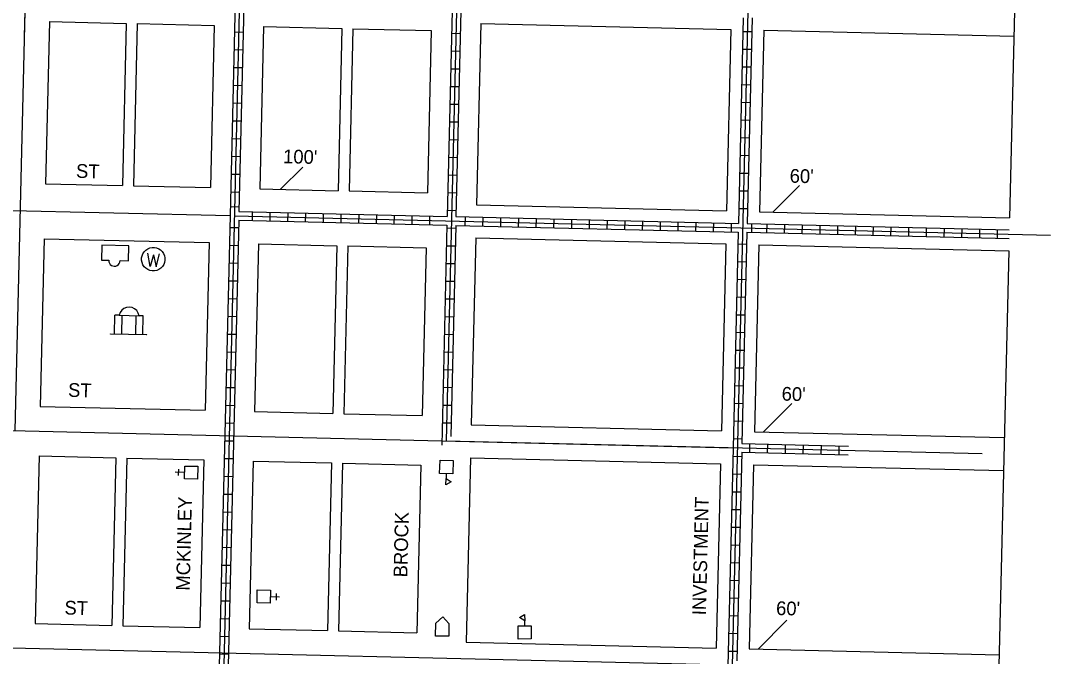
# Model space of a CAD drawing. Extents: x 1176042 to 2320954, y 15675363 to 16353278.
# Drawn here: x 1177593 to 1179466, y 15831250 to 15832406 of the extents above; entities that cross this region are included whole.
import ezdxf

# ---------------------------------------------------------------- set-up
doc = ezdxf.new("R2010")
doc.units = 0
for name, color, linetype in [('L10', 7, 'Continuous'), ('L18', 7, 'Continuous'), ('L2', 7, 'Continuous'), ('L23', 7, 'Continuous'), ('L3', 7, 'Continuous'), ('L5', 7, 'Continuous'), ('L9', 7, 'Continuous')]:
    doc.layers.add(name, color=color, linetype=linetype)

msp = doc.modelspace()

# ---------------------------------------------------------------- linework, layer by layer
at = {"layer": 'L10'}
for p, q in [((1177828.6, 15831959), (1177824.2, 15831983.5)), ((1177834.6, 15831980.3), (1177828.6, 15831959)), ((1177834.6, 15831980.3), (1177839.6, 15831958.8)), ((1177839.6, 15831958.8), (1177845.6, 15831982.5)), ((1177753.4, 15831970.5), (1177753.4, 15831970.6)), ((1177763.7, 15831836.8), (1177764.5, 15831870.8)), ((1177772.1, 15831870.6), (1177764.5, 15831870.8)), ((1177776.9, 15831836.5), (1177777.7, 15831870.5)), ((1177802.4, 15831835.9), (1177803.2, 15831869.9)), ((1177815.9, 15831869.6), (1177808.3, 15831869.8)), ((1177815.1, 15831835.6), (1177815.9, 15831869.6)), ((1177891.2, 15831584.8), (1177874.2, 15831585.1)), ((1177880.4, 15831579.1), (1177880.6, 15831591.1)), ((1178367.3, 15831582.8), (1178367, 15831573.8)), ((1178047.2, 15831359.1), (1178064.1, 15831358.8)), ((1178058, 15831364.8), (1178057.8, 15831352.9)), ((1178510, 15831306), (1178510, 15831315))]:
    msp.add_line(p, q, dxfattribs=at)
msp.add_lwpolyline([(1177773.9, 15831970.1), (1177789, 15831969.7), (1177789.6, 15831996.6), (1177740.6, 15831997.8), (1177740, 15831970.9), (1177753.4, 15831970.5)], dxfattribs=at)
for points in [[(1177772.1, 15831870.6), (1177808.3, 15831869.8), (1177806.9, 15831874.7), (1177804.1, 15831879), (1177800.2, 15831882.3), (1177795.6, 15831884.5), (1177790.6, 15831885.3), (1177785.5, 15831884.8), (1177780.8, 15831882.8), (1177776.8, 15831879.6), (1177773.8, 15831875.5)], [(1177756.5, 15831836.3), (1177756.6, 15831837), (1177822.3, 15831835.4), (1177822.2, 15831834.8)], [(1177914.9, 15831572.7), (1177891, 15831573.1), (1177891.4, 15831596.5), (1177915.3, 15831596.1)], [(1178379.9, 15831606.4), (1178379.2, 15831582.5), (1178355.3, 15831583.1), (1178356, 15831607)], [(1178376.3, 15831567.6), (1178366.7, 15831562.3), (1178367, 15831573.8)], [(1178023.5, 15831371.3), (1178047.4, 15831370.8), (1178047, 15831347.4), (1178023.1, 15831347.9)], [(1178347.8, 15831287.3), (1178348.2, 15831310.7), (1178360.9, 15831322.5), (1178372.1, 15831310.3), (1178371.7, 15831286.9)], [(1178500.5, 15831320.9), (1178509.9, 15831326.4), (1178510, 15831315)], [(1178498.1, 15831282), (1178498.1, 15831305.9), (1178521.9, 15831306), (1178522, 15831282.1)]]:
    msp.add_lwpolyline(points, close=True, dxfattribs=at)
msp.add_arc((1177763.6, 15831970), 10.2, 177.0195, 0.1605, dxfattribs=at)
msp.add_ellipse((1177834.3, 15831972.7), major_axis=(10.2, -18.8), ratio=0.99935, dxfattribs=at)
at = {"layer": 'L18'}
for p, q in [((1177645.2, 15832404.7), (1177638.2, 15832109.8)), ((1177645.2, 15832404.7), (1177785.1, 15832401.3)), ((1177785.1, 15832401.3), (1177778.1, 15832106.4)), ((1177805.1, 15832400.9), (1177798.1, 15832106)), ((1177805.1, 15832400.9), (1177945.1, 15832397.5)), ((1177945.1, 15832397.5), (1177938.1, 15832102.6)), ((1178035.1, 15832395.4), (1178028.1, 15832100.5)), ((1178035.1, 15832395.4), (1178177.5, 15832392)), ((1178177.5, 15832392), (1178170.5, 15832097.1)), ((1178197.5, 15832391.5), (1178190.5, 15832096.6)), ((1178197.5, 15832391.5), (1178340, 15832388.1)), ((1178340, 15832388.1), (1178333, 15832093.2)), ((1178430.3, 15832401), (1178422.5, 15832071.1)), ((1178430.3, 15832401), (1178885.2, 15832390.1)), ((1178885.2, 15832390.1), (1178877.3, 15832060.2)), ((1178945.2, 15832388.7), (1178937.3, 15832058.8)), ((1178945.2, 15832388.7), (1179400, 15832377.9)), ((1177638.2, 15832109.8), (1177778.1, 15832106.4)), ((1177798.1, 15832106), (1177938.1, 15832102.6)), ((1178028.1, 15832100.5), (1178170.5, 15832097.1)), ((1178190.5, 15832096.6), (1178333, 15832093.2)), ((1178422.5, 15832071.1), (1178877.3, 15832060.2)), ((1178937.3, 15832058.8), (1179392.1, 15832048)), ((1177635.8, 15832009.8), (1177628.6, 15831704.9)), ((1177635.8, 15832009.8), (1177935.7, 15832002.7)), ((1178421.1, 15832011.1), (1178412.9, 15831671.2)), ((1178421.1, 15832011.1), (1178875.9, 15832000.3)), ((1177935.7, 15832002.7), (1177928.5, 15831697.8)), ((1178025.7, 15832000.5), (1178018.4, 15831695.6)), ((1178025.7, 15832000.5), (1178168.1, 15831997.1)), ((1178168.1, 15831997.1), (1178160.8, 15831692.2)), ((1178188.1, 15831996.6), (1178180.8, 15831691.7)), ((1178188.1, 15831996.6), (1178330.6, 15831993.2)), ((1178330.6, 15831993.2), (1178323.3, 15831688.3)), ((1178875.9, 15832000.3), (1178867.8, 15831660.3)), ((1178935.9, 15831998.8), (1178927.8, 15831658.9)), ((1178935.9, 15831998.8), (1179390.7, 15831988)), ((1177628.6, 15831704.9), (1177928.5, 15831697.8)), ((1178018.4, 15831695.6), (1178160.8, 15831692.2)), ((1178180.8, 15831691.7), (1178323.3, 15831688.3)), ((1178412.9, 15831671.2), (1178867.8, 15831660.3)), ((1178927.8, 15831658.9), (1179382.6, 15831648.1)), ((1177626.4, 15831614.9), (1177619.2, 15831310)), ((1177626.4, 15831614.9), (1177766.3, 15831611.6)), ((1177766.3, 15831611.6), (1177759, 15831306.7)), ((1177786.3, 15831611.1), (1177779, 15831306.2)), ((1177786.3, 15831611.1), (1177926.3, 15831607.8)), ((1177926.3, 15831607.8), (1177919.1, 15831302.9)), ((1178016.3, 15831605.6), (1178009, 15831300.7)), ((1178016.3, 15831605.6), (1178158.7, 15831602.2)), ((1178158.7, 15831602.2), (1178151.4, 15831297.3)), ((1178178.7, 15831601.8), (1178171.4, 15831296.8)), ((1178178.7, 15831601.8), (1178321.2, 15831598.3)), ((1178321.2, 15831598.3), (1178313.9, 15831293.5)), ((1178411.5, 15831611.2), (1178403.5, 15831276.3)), ((1178411.5, 15831611.2), (1178866.4, 15831600.4)), ((1178866.4, 15831600.4), (1178858.4, 15831265.5)), ((1178926.3, 15831598.9), (1178918.4, 15831264.1)), ((1178926.3, 15831598.9), (1179381.2, 15831588.1)), ((1177619.2, 15831310), (1177759, 15831306.7)), ((1177779, 15831306.2), (1177919.1, 15831302.9)), ((1178009, 15831300.7), (1178151.4, 15831297.3)), ((1178171.4, 15831296.8), (1178313.9, 15831293.5)), ((1178403.5, 15831276.3), (1178858.4, 15831265.5)), ((1178918.4, 15831264.1), (1179373.2, 15831253.2))]:
    msp.add_line(p, q, dxfattribs=at)
at = {"layer": 'L2'}
for p, q in [((1179412.3, 15832892.5), (1179392.1, 15832048)), ((1179390.7, 15831988), (1179363.3, 15830836.3))]:
    msp.add_line(p, q, dxfattribs=at)
at = {"layer": 'L23'}
for p, q in [((1178106.3, 15832139.9), (1178066, 15832099.6)), ((1179009.7, 15832106.6), (1178961.4, 15832058.2)), ((1178996, 15831710.4), (1178944.2, 15831658.5)), ((1178986.9, 15831316), (1178934.5, 15831263.7))]:
    msp.add_line(p, q, dxfattribs=at)
at = {"layer": 'L3'}
for p, q in [((1177601.3, 15832450.8), (1177582.5, 15831661)), ((1176767.3, 15832080.5), (1177973.9, 15832051.8)), ((1176757.7, 15831680.7), (1178889.1, 15831629.8)), ((1176748.3, 15831285.8), (1178879.7, 15831235))]:
    msp.add_line(p, q, dxfattribs=at)
at = {"layer": 'L5'}
for p, q in [((1178028.4, 15834001), (1177939, 15830252.1)), ((1178423.3, 15833991.6), (1178367.3, 15831642.3)), ((1178926.6, 15832869.3), (1178863.7, 15830230.1)), ((1177601.3, 15832450.8), (1177599.6, 15832376.8)), ((1177983.2, 15832441.7), (1177973.9, 15832051.8)), ((1177999, 15832433.3), (1177990.1, 15832059.4)), ((1178377.9, 15832424.2), (1178369, 15832050.3)), ((1178393.9, 15832423.9), (1178385, 15832050)), ((1178907.7, 15832411.6), (1178898.8, 15832037.7)), ((1178923.7, 15832411.2), (1178914.8, 15832037.3)), ((1177997.9, 15832384.9), (1177981.8, 15832385.3)), ((1178907.1, 15832386.7), (1178923.2, 15832386.3)), ((1178392.9, 15832382.3), (1178376.9, 15832382.7)), ((1177997.2, 15832352.6), (1177981, 15832353)), ((1178392.2, 15832350.1), (1178376.1, 15832350.5)), ((1178906.3, 15832354.5), (1178922.4, 15832354.1)), ((1177996.4, 15832320.3), (1177980.2, 15832320.7)), ((1178391.4, 15832317.9), (1178375.3, 15832318.3)), ((1178905.5, 15832322.3), (1178921.6, 15832322)), ((1178904.8, 15832290.1), (1178920.9, 15832289.8)), ((1177995.6, 15832288), (1177979.5, 15832288.3)), ((1178390.7, 15832285.7), (1178374.6, 15832286.1)), ((1177994.9, 15832255.6), (1177978.7, 15832256)), ((1178389.9, 15832253.6), (1178373.8, 15832253.9)), ((1178904, 15832258), (1178920.1, 15832257.6)), ((1177994.1, 15832223.3), (1177977.9, 15832223.7)), ((1178389.1, 15832221.4), (1178373, 15832221.8)), ((1178903.2, 15832225.8), (1178919.3, 15832225.4)), ((1177993.3, 15832191), (1177977.2, 15832191.4)), ((1178388.4, 15832189.2), (1178372.3, 15832189.6)), ((1178902.5, 15832193.6), (1178918.6, 15832193.2)), ((1177992.5, 15832158.7), (1177976.4, 15832159.1)), ((1178901.7, 15832161.4), (1178917.8, 15832161)), ((1178387.6, 15832157), (1178371.5, 15832157.4)), ((1177991.8, 15832126.4), (1177975.6, 15832126.8)), ((1178386.8, 15832124.8), (1178370.7, 15832125.2)), ((1178900.9, 15832129.2), (1178917, 15832128.8)), ((1177991, 15832094.1), (1177974.8, 15832094.4)), ((1178386.1, 15832092.6), (1178369.9, 15832093)), ((1178900.2, 15832097), (1178916.3, 15832096.7)), ((1177990.4, 15832067.3), (1177974.2, 15832067.7)), ((1178899.4, 15832064.8), (1178915.5, 15832064.5)), ((1177973.9, 15832051.8), (1177945.5, 15830862.1)), ((1177981.9, 15832051.6), (1179466.4, 15832016.2)), ((1177990.1, 15832059.4), (1178369, 15832050.3)), ((1178014.4, 15832058.9), (1178014, 15832042.8)), ((1178046.6, 15832058.1), (1178046.2, 15832042)), ((1178078.9, 15832057.3), (1178078.5, 15832041.2)), ((1178111.2, 15832056.6), (1178110.8, 15832040.4)), ((1178143.5, 15832055.8), (1178143.1, 15832039.7)), ((1178175.7, 15832055), (1178175.4, 15832038.9)), ((1178208, 15832054.3), (1178207.6, 15832038.1)), ((1178240.3, 15832053.5), (1178239.9, 15832037.4)), ((1178272.6, 15832052.7), (1178272.2, 15832036.6)), ((1178304.8, 15832052), (1178304.4, 15832035.8)), ((1178337.1, 15832051.2), (1178336.7, 15832035.1)), ((1178385.3, 15832060.5), (1178369.2, 15832060.8)), ((1178385, 15832050), (1178898.8, 15832037.7)), ((1178401.6, 15832049.7), (1178401.2, 15832033.5)), ((1178433.9, 15832048.9), (1178433.5, 15832032.8)), ((1178466.2, 15832048.1), (1178465.8, 15832032)), ((1178498.5, 15832047.3), (1178498.1, 15832031.2)), ((1178530.7, 15832046.6), (1178530.4, 15832030.4)), ((1177989.7, 15832043.4), (1177961.7, 15830869.7)), ((1177989.5, 15832029.4), (1177973.3, 15832029.8)), ((1177989.7, 15832043.4), (1178368.6, 15832034.4)), ((1178368.6, 15832034.4), (1178359.1, 15831634.5)), ((1178384.5, 15832028.3), (1178368.4, 15832028.7)), ((1178384.6, 15832034), (1178375.4, 15831650.1)), ((1178384.6, 15832034), (1178898.4, 15832021.7)), ((1178563, 15832045.8), (1178562.6, 15832029.7)), ((1178595.3, 15832045), (1178594.9, 15832028.9)), ((1178627.6, 15832044.3), (1178627.2, 15832028.1)), ((1178659.8, 15832043.5), (1178659.4, 15832027.4)), ((1178692.1, 15832042.7), (1178691.7, 15832026.6)), ((1178724.4, 15832042), (1178724, 15832025.8)), ((1178756.6, 15832041.2), (1178756.3, 15832025.1)), ((1178788.9, 15832040.4), (1178788.5, 15832024.3)), ((1178821.2, 15832039.7), (1178820.8, 15832023.5)), ((1178853.5, 15832038.9), (1178853.1, 15832022.8)), ((1178885.7, 15832038.1), (1178885.4, 15832022)), ((1178914.8, 15832037.3), (1179391.6, 15832026)), ((1178922.9, 15832037.2), (1178922.6, 15832021.1)), ((1178950.3, 15832036.6), (1178949.9, 15832020.4)), ((1178982.6, 15832035.8), (1178982.2, 15832019.7)), ((1179014.8, 15832035), (1179014.4, 15832018.9)), ((1179047.1, 15832034.3), (1179046.7, 15832018.1)), ((1179079.4, 15832033.5), (1179079, 15832017.4)), ((1179111.6, 15832032.7), (1179111.3, 15832016.6)), ((1179143.9, 15832032), (1179143.5, 15832015.8)), ((1179176.2, 15832031.2), (1179175.8, 15832015.1)), ((1179208.5, 15832030.4), (1179208.1, 15832014.3)), ((1179240.7, 15832029.7), (1179240.4, 15832013.5)), ((1179273, 15832028.9), (1179272.6, 15832012.8)), ((1179305.3, 15832028.1), (1179304.9, 15832012)), ((1179337.6, 15832027.3), (1179337.2, 15832011.2)), ((1178898.4, 15832021.7), (1178889.1, 15831629.8)), ((1178914.4, 15832021.4), (1178905.3, 15831637.5)), ((1178914.4, 15832021.4), (1179391.2, 15832010)), ((1179369.8, 15832026.5), (1179369.4, 15832010.5)), ((1177988.7, 15831997.1), (1177972.5, 15831997.5)), ((1178383.7, 15831996.1), (1178367.7, 15831996.5)), ((1178897.9, 15832000.5), (1178914, 15832000.1)), ((1177987.9, 15831964.8), (1177971.8, 15831965.2)), ((1178383, 15831963.9), (1178366.9, 15831964.3)), ((1178897.1, 15831968.3), (1178913.2, 15831967.9)), ((1178896.3, 15831936.1), (1178912.4, 15831935.7)), ((1177987.2, 15831932.5), (1177971, 15831932.8)), ((1178382.2, 15831931.7), (1178366.1, 15831932.1)), ((1177986.4, 15831900.1), (1177970.2, 15831900.5)), ((1178381.4, 15831899.6), (1178365.4, 15831899.9)), ((1178895.6, 15831903.9), (1178911.7, 15831903.5)), ((1177985.6, 15831867.8), (1177969.4, 15831868.2)), ((1178380.7, 15831867.4), (1178364.6, 15831867.8)), ((1178894.8, 15831871.7), (1178910.9, 15831871.3)), ((1177984.8, 15831835.5), (1177968.7, 15831835.9)), ((1178379.9, 15831835.2), (1178363.8, 15831835.6)), ((1178894, 15831839.6), (1178910.1, 15831839.2)), ((1177984.1, 15831803.2), (1177967.9, 15831803.6)), ((1178379.1, 15831803), (1178363.1, 15831803.4)), ((1178893.3, 15831807.4), (1178909.4, 15831807)), ((1177983.3, 15831770.9), (1177967.1, 15831771.2)), ((1178378.4, 15831770.8), (1178362.3, 15831771.2)), ((1178892.5, 15831775.2), (1178908.6, 15831774.8)), ((1177982.5, 15831738.6), (1177966.4, 15831738.9)), ((1178377.6, 15831738.6), (1178361.5, 15831739)), ((1178891.7, 15831743), (1178907.8, 15831742.6)), ((1178891, 15831710.8), (1178907.1, 15831710.4)), ((1177981.8, 15831706.2), (1177965.6, 15831706.6)), ((1178376.8, 15831706.5), (1178360.8, 15831706.8)), ((1177981, 15831673.9), (1177964.8, 15831674.3)), ((1178376.1, 15831674.3), (1178360, 15831674.7)), ((1178890.2, 15831678.6), (1178906.3, 15831678.2)), ((1177980.2, 15831641.6), (1177964.1, 15831642)), ((1178367.3, 15831642.3), (1179342, 15831619.1)), ((1178889.4, 15831646.4), (1178905.5, 15831646.1)), ((1178905.3, 15831637.5), (1179099, 15831632.8)), ((1178919.4, 15831621), (1178919.8, 15831637.2)), ((1178951.9, 15831620.2), (1178952.3, 15831636.5)), ((1178984.4, 15831619.5), (1178984.8, 15831635.7)), ((1179016.9, 15831618.7), (1179017.2, 15831634.9)), ((1179049.4, 15831617.9), (1179049.7, 15831634.2)), ((1178889.1, 15831629.8), (1178870.5, 15830848.1)), ((1178904.9, 15831621.5), (1178895.9, 15831242.6)), ((1178904.9, 15831621.5), (1179098.5, 15831616.9)), ((1179081.9, 15831617.1), (1179082.2, 15831633.4)), ((1177979.4, 15831609.3), (1177963.3, 15831609.7)), ((1178888.7, 15831614.2), (1178904.8, 15831613.9)), ((1178887.9, 15831582.1), (1178904, 15831581.7)), ((1177978.7, 15831577), (1177962.5, 15831577.3)), ((1177977.9, 15831544.6), (1177961.7, 15831545)), ((1178887.1, 15831549.9), (1178903.2, 15831549.5)), ((1177977.1, 15831512.3), (1177961, 15831512.7)), ((1178886.4, 15831517.7), (1178902.4, 15831517.3)), ((1178885.6, 15831485.5), (1178901.7, 15831485.1)), ((1177976.4, 15831480), (1177960.2, 15831480.4)), ((1177975.6, 15831447.7), (1177959.4, 15831448.1)), ((1178884.8, 15831453.3), (1178900.9, 15831452.9)), ((1177974.8, 15831415.4), (1177958.7, 15831415.8)), ((1178884.1, 15831421.1), (1178900.2, 15831420.8)), ((1177974.1, 15831383.1), (1177957.9, 15831383.4)), ((1178883.3, 15831389), (1178899.4, 15831388.6)), ((1178882.5, 15831356.8), (1178898.6, 15831356.4)), ((1177973.3, 15831350.7), (1177957.1, 15831351.1)), ((1177972.5, 15831318.4), (1177956.4, 15831318.8)), ((1178881.8, 15831324.6), (1178897.9, 15831324.2)), ((1177971.7, 15831286.1), (1177955.6, 15831286.5)), ((1178881, 15831292.4), (1178897.1, 15831292)), ((1178880.2, 15831260.2), (1178896.3, 15831259.8)), ((1177971, 15831253.8), (1177954.8, 15831254.2))]:
    msp.add_line(p, q, dxfattribs=at)

# ---------------------------------------------------------------- texts
at = {"layer": 'L23'}
for s, p in [("100'", (1178070.3, 15832147.1)), ("60'", (1178991.9, 15832111.7)), ("60'", (1178977.3, 15831715.5)), ("60'", (1178967.2, 15831325.7))]:
    msp.add_text(s, height=25, rotation=358.633, dxfattribs=at).set_placement(p)
at = {"layer": 'L9'}
for s, rotation, p in [('ST', 358.6323, (1177693.5, 15832120.6)), ('ST', 358.6364, (1177679.1, 15831722.4)), ('MCKINLEY', 88.6333, (1177900.6, 15831369.7)), ('INVESTMENT', 88.6332, (1178839.8, 15831325)), ('BROCK', 88.635, (1178296.3, 15831393.9)), ('ST', 358.6362, (1177672.5, 15831326.6))]:
    msp.add_text(s, height=25, rotation=rotation, dxfattribs=at).set_placement(p)

doc.saveas('drawing.dxf')
